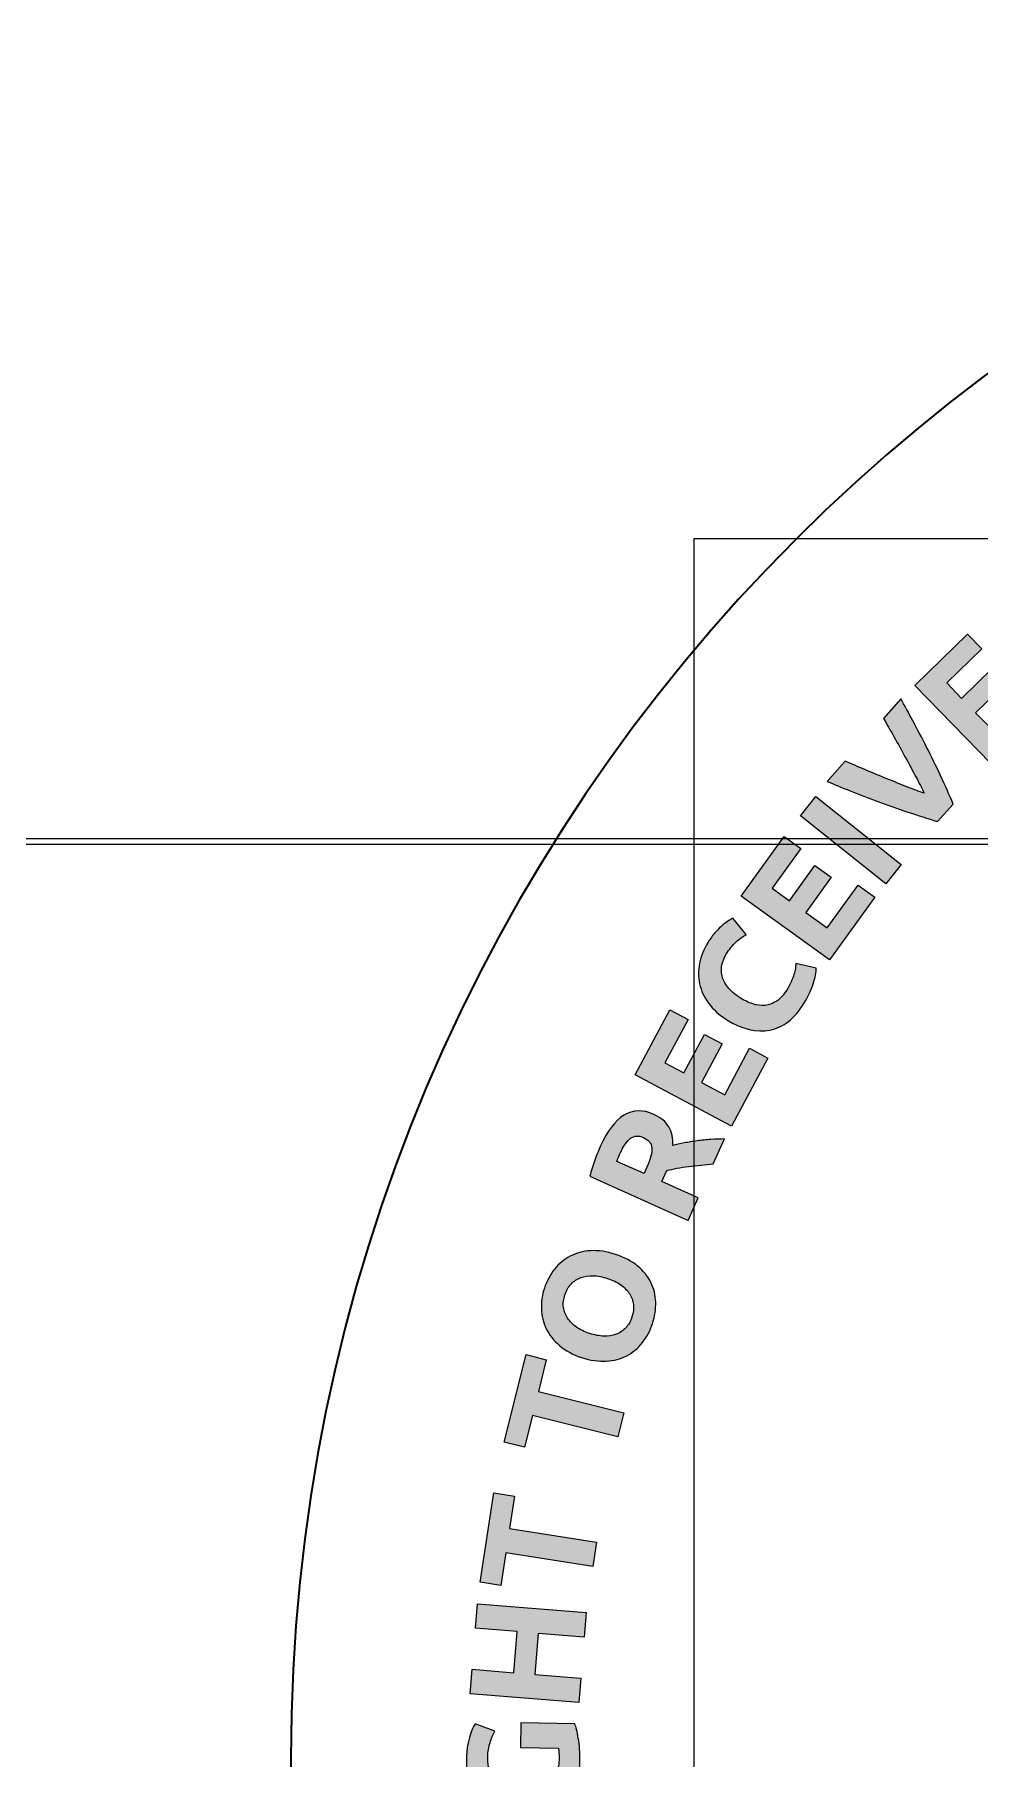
# Model space of a CAD drawing. Header units: inches. Extents: x -2274 to 2242, y -41 to -2.
# Drawn here: x 6.42 to 17.11, y -21.41 to -1.91 of the extents above; entities that cross this region are included whole.
import ezdxf

# ---------------------------------------------------------------- set-up
doc = ezdxf.new("R2010")
doc.units = ezdxf.units.IN
doc.header["$MEASUREMENT"] = 0
doc.layers.add('Layer 3', color=7, linetype='Continuous')

# ---------------------------------------------------------------- blocks, each defined once
blk = doc.blocks.new('block 10')
at = {"layer": 'Layer 3', "true_color": 0xffffff}
h = blk.add_hatch(color=7, dxfattribs=at)
h.dxf.hatch_style = 2
h.paths.add_polyline_path([(17.235, -10.157), (16.375, -9.273), (16.972, -8.692), (17.134, -8.859), (16.736, -9.246), (16.905, -9.42), (17.259, -9.076), (17.417, -9.239), (17.064, -9.583), (17.272, -9.796), (17.699, -9.38), (17.861, -9.547)])
h = blk.add_hatch(color=7, dxfattribs=at)
h.dxf.hatch_style = 2
edge = h.paths.add_edge_path()
edge.add_spline(control_points=[(16.633, -10.812), (16.523, -10.78), (16.411, -10.744), (16.296, -10.706), (16.181, -10.667), (16.069, -10.627), (15.958, -10.587), (15.848, -10.546), (15.744, -10.507), (15.646, -10.467), (15.547, -10.427), (15.46, -10.391), (15.384, -10.359), (15.384, -10.359), (15.588, -10.13), (15.588, -10.13), (15.657, -10.161), (15.731, -10.193), (15.812, -10.226), (15.892, -10.26), (15.972, -10.293), (16.053, -10.326), (16.133, -10.358), (16.211, -10.39), (16.284, -10.42), (16.358, -10.449), (16.423, -10.473), (16.481, -10.491), (16.456, -10.438), (16.424, -10.376), (16.387, -10.306), (16.349, -10.235), (16.31, -10.162), (16.268, -10.086), (16.227, -10.009), (16.185, -9.933), (16.142, -9.857), (16.099, -9.781), (16.059, -9.711), (16.021, -9.646), (16.021, -9.646), (16.218, -9.425), (16.218, -9.425), (16.258, -9.498), (16.304, -9.581), (16.354, -9.674), (16.404, -9.768), (16.456, -9.866), (16.509, -9.971), (16.562, -10.076), (16.614, -10.182), (16.666, -10.292), (16.717, -10.402), (16.765, -10.509), (16.81, -10.615), (16.81, -10.615), (16.633, -10.812), (16.633, -10.812)], knot_values=[0, 0, 0, 0, 1, 1, 1, 2, 2, 2, 3, 3, 3, 4, 4, 4, 5, 5, 5, 6, 6, 6, 7, 7, 7, 8, 8, 8, 9, 9, 9, 10, 10, 10, 11, 11, 11, 12, 12, 12, 13, 13, 13, 14, 14, 14, 15, 15, 15, 16, 16, 16, 17, 17, 17, 18, 18, 18, 19, 19, 19, 19], degree=3, periodic=1)
h = blk.add_hatch(color=7, dxfattribs=at)
h.dxf.hatch_style = 2
h.paths.add_polyline_path([(15.083, -10.748), (15.256, -10.531), (16.22, -11.3), (16.047, -11.517)])
h = blk.add_hatch(color=7, dxfattribs=at)
h.dxf.hatch_style = 2
h.paths.add_polyline_path([(15.411, -12.378), (14.41, -11.657), (14.897, -10.981), (15.086, -11.117), (14.762, -11.568), (14.958, -11.71), (15.246, -11.31), (15.431, -11.443), (15.143, -11.843), (15.384, -12.016), (15.733, -11.532), (15.922, -11.669)])
h = blk.add_hatch(color=7, dxfattribs=at)
h.dxf.hatch_style = 2
edge = h.paths.add_edge_path()
edge.add_spline(control_points=[(15.121, -12.872), (15.015, -13.042), (14.887, -13.142), (14.736, -13.172), (14.586, -13.202), (14.424, -13.163), (14.25, -13.055), (14.163, -13.001), (14.094, -12.939), (14.043, -12.869), (13.992, -12.8), (13.958, -12.727), (13.941, -12.65), (13.923, -12.574), (13.923, -12.495), (13.94, -12.415), (13.956, -12.334), (13.988, -12.256), (14.036, -12.179), (14.064, -12.135), (14.092, -12.096), (14.121, -12.064), (14.15, -12.032), (14.178, -12.005), (14.203, -11.983), (14.229, -11.961), (14.252, -11.944), (14.272, -11.932), (14.292, -11.919), (14.307, -11.91), (14.317, -11.906), (14.317, -11.906), (14.466, -12.092), (14.466, -12.092), (14.428, -12.114), (14.391, -12.142), (14.352, -12.177), (14.313, -12.213), (14.276, -12.258), (14.243, -12.312), (14.22, -12.348), (14.204, -12.388), (14.194, -12.43), (14.185, -12.472), (14.185, -12.515), (14.195, -12.558), (14.205, -12.601), (14.226, -12.645), (14.259, -12.687), (14.291, -12.729), (14.337, -12.769), (14.398, -12.807), (14.446, -12.837), (14.494, -12.86), (14.543, -12.875), (14.591, -12.891), (14.638, -12.896), (14.683, -12.892), (14.728, -12.887), (14.771, -12.871), (14.813, -12.843), (14.854, -12.816), (14.891, -12.775), (14.926, -12.721), (14.947, -12.687), (14.964, -12.655), (14.977, -12.625), (14.99, -12.595), (15, -12.568), (15.008, -12.543), (15.015, -12.519), (15.021, -12.496), (15.024, -12.476), (15.026, -12.455), (15.029, -12.436), (15.031, -12.42), (15.031, -12.42), (15.261, -12.472), (15.261, -12.472), (15.26, -12.518), (15.249, -12.576), (15.227, -12.647), (15.206, -12.717), (15.17, -12.792), (15.121, -12.872)], knot_values=[0, 0, 0, 0, 1, 1, 1, 2, 2, 2, 3, 3, 3, 4, 4, 4, 5, 5, 5, 6, 6, 6, 7, 7, 7, 8, 8, 8, 9, 9, 9, 10, 10, 10, 11, 11, 11, 12, 12, 12, 13, 13, 13, 14, 14, 14, 15, 15, 15, 16, 16, 16, 17, 17, 17, 18, 18, 18, 19, 19, 19, 20, 20, 20, 21, 21, 21, 22, 22, 22, 23, 23, 23, 24, 24, 24, 25, 25, 25, 26, 26, 26, 27, 27, 27, 28, 28, 28, 28], degree=3, periodic=1)
h = blk.add_hatch(color=7, dxfattribs=at)
h.dxf.hatch_style = 2
h.paths.add_polyline_path([(14.3, -14.259), (13.212, -13.677), (13.605, -12.943), (13.811, -13.053), (13.549, -13.543), (13.762, -13.657), (13.995, -13.222), (14.196, -13.329), (13.963, -13.764), (14.225, -13.904), (14.507, -13.378), (14.712, -13.488)])
h = blk.add_hatch(color=7, dxfattribs=at)
h.dxf.hatch_style = 2
edge = h.paths.add_edge_path()
edge.add_spline(control_points=[(12.82, -14.482), (12.896, -14.314), (12.984, -14.198), (13.084, -14.135), (13.185, -14.072), (13.298, -14.069), (13.425, -14.126), (13.504, -14.162), (13.56, -14.209), (13.593, -14.267), (13.626, -14.325), (13.641, -14.395), (13.638, -14.476), (13.677, -14.466), (13.72, -14.456), (13.767, -14.448), (13.815, -14.439), (13.864, -14.432), (13.914, -14.425), (13.965, -14.418), (14.016, -14.413), (14.069, -14.41), (14.122, -14.406), (14.174, -14.404), (14.223, -14.403), (14.223, -14.403), (14.096, -14.686), (14.096, -14.686), (14.05, -14.69), (14.004, -14.694), (13.956, -14.699), (13.909, -14.703), (13.862, -14.708), (13.816, -14.714), (13.771, -14.721), (13.727, -14.727), (13.685, -14.735), (13.644, -14.742), (13.605, -14.751), (13.569, -14.761), (13.569, -14.761), (13.513, -14.886), (13.513, -14.886), (13.513, -14.886), (13.924, -15.071), (13.924, -15.071), (13.924, -15.071), (13.81, -15.324), (13.81, -15.324), (13.81, -15.324), (12.701, -14.825), (12.701, -14.825), (12.715, -14.765), (12.733, -14.705), (12.755, -14.644), (12.777, -14.583), (12.799, -14.529), (12.82, -14.482)], knot_values=[0, 0, 0, 0, 1, 1, 1, 2, 2, 2, 3, 3, 3, 4, 4, 4, 5, 5, 5, 6, 6, 6, 7, 7, 7, 8, 8, 8, 9, 9, 9, 10, 10, 10, 11, 11, 11, 12, 12, 12, 13, 13, 13, 14, 14, 14, 15, 15, 15, 16, 16, 16, 17, 17, 17, 18, 18, 18, 19, 19, 19, 19], degree=3, periodic=1)
edge = h.paths.add_edge_path()
edge.add_spline(control_points=[(13.042, -14.565), (13.034, -14.583), (13.027, -14.6), (13.021, -14.615), (13.016, -14.63), (13.011, -14.645), (13.006, -14.658), (13.006, -14.658), (13.312, -14.795), (13.312, -14.795), (13.312, -14.795), (13.344, -14.724), (13.344, -14.724), (13.386, -14.629), (13.405, -14.555), (13.4, -14.503), (13.395, -14.451), (13.363, -14.413), (13.306, -14.387), (13.251, -14.362), (13.202, -14.365), (13.16, -14.396), (13.118, -14.428), (13.079, -14.484), (13.042, -14.565)], knot_values=[0, 0, 0, 0, 1, 1, 1, 2, 2, 2, 3, 3, 3, 4, 4, 4, 5, 5, 5, 6, 6, 6, 7, 7, 7, 8, 8, 8, 8], degree=3, periodic=1)
h = blk.add_hatch(color=7, dxfattribs=at)
h.dxf.hatch_style = 2
edge = h.paths.add_edge_path()
edge.add_spline(control_points=[(12.99, -15.709), (13.09, -15.742), (13.173, -15.786), (13.24, -15.841), (13.306, -15.896), (13.356, -15.958), (13.39, -16.026), (13.424, -16.095), (13.442, -16.17), (13.445, -16.249), (13.447, -16.33), (13.435, -16.411), (13.408, -16.493), (13.381, -16.573), (13.343, -16.644), (13.294, -16.707), (13.245, -16.769), (13.186, -16.819), (13.117, -16.855), (13.048, -16.891), (12.971, -16.911), (12.885, -16.917), (12.799, -16.922), (12.705, -16.908), (12.605, -16.875), (12.505, -16.842), (12.422, -16.797), (12.356, -16.74), (12.29, -16.684), (12.24, -16.62), (12.206, -16.55), (12.172, -16.479), (12.154, -16.404), (12.151, -16.325), (12.148, -16.246), (12.16, -16.168), (12.185, -16.09), (12.212, -16.01), (12.25, -15.939), (12.299, -15.876), (12.348, -15.814), (12.408, -15.765), (12.477, -15.729), (12.546, -15.693), (12.624, -15.672), (12.71, -15.667), (12.796, -15.662), (12.889, -15.676), (12.99, -15.709)], knot_values=[0, 0, 0, 0, 1, 1, 1, 2, 2, 2, 3, 3, 3, 4, 4, 4, 5, 5, 5, 6, 6, 6, 7, 7, 7, 8, 8, 8, 9, 9, 9, 10, 10, 10, 11, 11, 11, 12, 12, 12, 13, 13, 13, 14, 14, 14, 15, 15, 15, 16, 16, 16, 16], degree=3, periodic=1)
edge = h.paths.add_edge_path()
edge.add_spline(control_points=[(12.695, -16.603), (12.752, -16.622), (12.806, -16.632), (12.857, -16.633), (12.908, -16.634), (12.955, -16.627), (12.997, -16.612), (13.039, -16.596), (13.075, -16.572), (13.105, -16.54), (13.136, -16.508), (13.16, -16.467), (13.176, -16.417), (13.192, -16.368), (13.197, -16.321), (13.192, -16.277), (13.187, -16.232), (13.172, -16.191), (13.148, -16.153), (13.123, -16.116), (13.09, -16.083), (13.049, -16.053), (13.007, -16.024), (12.957, -16), (12.9, -15.981), (12.843, -15.962), (12.788, -15.952), (12.737, -15.95), (12.685, -15.949), (12.638, -15.956), (12.597, -15.971), (12.555, -15.987), (12.518, -16.011), (12.487, -16.044), (12.456, -16.077), (12.433, -16.118), (12.417, -16.166), (12.401, -16.216), (12.395, -16.263), (12.401, -16.307), (12.407, -16.352), (12.423, -16.393), (12.447, -16.43), (12.472, -16.468), (12.505, -16.501), (12.547, -16.531), (12.589, -16.56), (12.638, -16.584), (12.695, -16.603)], knot_values=[0, 0, 0, 0, 1, 1, 1, 2, 2, 2, 3, 3, 3, 4, 4, 4, 5, 5, 5, 6, 6, 6, 7, 7, 7, 8, 8, 8, 9, 9, 9, 10, 10, 10, 11, 11, 11, 12, 12, 12, 13, 13, 13, 14, 14, 14, 15, 15, 15, 16, 16, 16, 16], degree=3, periodic=1)
h = blk.add_hatch(color=7, dxfattribs=at)
h.dxf.hatch_style = 2
h.paths.add_polyline_path([(11.978, -16.842), (12.207, -16.9), (12.117, -17.261), (13.084, -17.502), (13.017, -17.772), (12.05, -17.53), (11.96, -17.891), (11.73, -17.834)])
h = blk.add_hatch(color=7, dxfattribs=at)
h.dxf.hatch_style = 2
h.paths.add_polyline_path([(11.614, -18.407), (11.848, -18.443), (11.791, -18.811), (12.776, -18.963), (12.734, -19.238), (11.749, -19.085), (11.692, -19.453), (11.458, -19.417)])
h = blk.add_hatch(color=7, dxfattribs=at)
h.dxf.hatch_style = 2
h.paths.add_polyline_path([(11.407, -19.937), (11.429, -19.66), (12.659, -19.76), (12.636, -20.037), (12.115, -19.995), (12.077, -20.459), (12.598, -20.502), (12.576, -20.779), (11.346, -20.678), (11.369, -20.402), (11.839, -20.44), (11.877, -19.975)])
h = blk.add_hatch(color=7, dxfattribs=at)
h.dxf.hatch_style = 2
edge = h.paths.add_edge_path()
edge.add_spline(control_points=[(11.545, -21.392), (11.542, -21.522), (11.577, -21.616), (11.648, -21.674), (11.719, -21.733), (11.816, -21.764), (11.941, -21.766), (12.002, -21.766), (12.056, -21.76), (12.106, -21.747), (12.156, -21.733), (12.198, -21.713), (12.234, -21.685), (12.27, -21.657), (12.299, -21.622), (12.319, -21.579), (12.339, -21.537), (12.35, -21.487), (12.351, -21.431), (12.351, -21.4), (12.351, -21.373), (12.35, -21.351), (12.349, -21.329), (12.347, -21.31), (12.344, -21.293), (12.344, -21.293), (11.915, -21.286), (11.915, -21.286), (11.915, -21.286), (11.919, -21.009), (11.919, -21.009), (11.919, -21.009), (12.53, -21.019), (12.53, -21.019), (12.543, -21.052), (12.556, -21.106), (12.569, -21.179), (12.583, -21.253), (12.589, -21.344), (12.587, -21.452), (12.586, -21.545), (12.57, -21.628), (12.54, -21.703), (12.511, -21.778), (12.468, -21.842), (12.413, -21.894), (12.357, -21.947), (12.289, -21.987), (12.209, -22.015), (12.129, -22.043), (12.039, -22.056), (11.936, -22.054), (11.833, -22.052), (11.742, -22.035), (11.663, -22.001), (11.584, -21.968), (11.517, -21.923), (11.463, -21.866), (11.409, -21.81), (11.368, -21.744), (11.341, -21.668), (11.314, -21.592), (11.301, -21.512), (11.302, -21.426), (11.303, -21.368), (11.308, -21.315), (11.316, -21.269), (11.325, -21.222), (11.334, -21.181), (11.345, -21.148), (11.355, -21.114), (11.366, -21.087), (11.377, -21.065), (11.388, -21.043), (11.397, -21.027), (11.403, -21.018), (11.403, -21.018), (11.624, -21.102), (11.624, -21.102), (11.603, -21.139), (11.585, -21.183), (11.57, -21.232), (11.554, -21.281), (11.546, -21.334), (11.545, -21.392)], knot_values=[0, 0, 0, 0, 1, 1, 1, 2, 2, 2, 3, 3, 3, 4, 4, 4, 5, 5, 5, 6, 6, 6, 7, 7, 7, 8, 8, 8, 9, 9, 9, 10, 10, 10, 11, 11, 11, 12, 12, 12, 13, 13, 13, 14, 14, 14, 15, 15, 15, 16, 16, 16, 17, 17, 17, 18, 18, 18, 19, 19, 19, 20, 20, 20, 21, 21, 21, 22, 22, 22, 23, 23, 23, 24, 24, 24, 25, 25, 25, 26, 26, 26, 27, 27, 27, 28, 28, 28, 28], degree=3, periodic=1)
at = {"layer": 'Layer 3', "lineweight": 0}
for points in [[(17.235, -10.157), (16.375, -9.273), (16.972, -8.692), (17.134, -8.859), (16.736, -9.246), (16.905, -9.42), (17.259, -9.076), (17.417, -9.239), (17.064, -9.583), (17.272, -9.796), (17.699, -9.38), (17.861, -9.547), (17.235, -10.157)], [(15.083, -10.748), (15.256, -10.531), (16.22, -11.3), (16.047, -11.517), (15.083, -10.748)], [(15.411, -12.378), (14.41, -11.657), (14.897, -10.981), (15.086, -11.117), (14.762, -11.568), (14.958, -11.71), (15.246, -11.31), (15.431, -11.443), (15.143, -11.843), (15.384, -12.016), (15.733, -11.532), (15.922, -11.669), (15.411, -12.378)], [(14.3, -14.259), (13.212, -13.677), (13.605, -12.943), (13.811, -13.053), (13.549, -13.543), (13.762, -13.657), (13.995, -13.222), (14.196, -13.329), (13.963, -13.764), (14.225, -13.904), (14.507, -13.378), (14.712, -13.488), (14.3, -14.259)], [(11.978, -16.842), (12.207, -16.9), (12.117, -17.261), (13.084, -17.502), (13.017, -17.772), (12.05, -17.53), (11.96, -17.891), (11.73, -17.834), (11.978, -16.842)], [(11.614, -18.407), (11.848, -18.443), (11.791, -18.811), (12.776, -18.963), (12.734, -19.238), (11.749, -19.085), (11.692, -19.453), (11.458, -19.417), (11.614, -18.407)], [(11.407, -19.937), (11.429, -19.66), (12.659, -19.76), (12.636, -20.037), (12.115, -19.995), (12.077, -20.459), (12.598, -20.502), (12.576, -20.779), (11.346, -20.678), (11.369, -20.402), (11.839, -20.44), (11.877, -19.975), (11.407, -19.937)]]:
    blk.add_lwpolyline(points, dxfattribs=at)
for points, knots in [([(16.633, -10.812), (16.523, -10.78), (16.411, -10.744), (16.296, -10.706), (16.181, -10.667), (16.069, -10.627), (15.958, -10.587), (15.848, -10.546), (15.744, -10.507), (15.646, -10.467), (15.547, -10.427), (15.46, -10.391), (15.384, -10.359), (15.384, -10.359), (15.588, -10.13), (15.588, -10.13), (15.657, -10.161), (15.731, -10.193), (15.812, -10.226), (15.892, -10.26), (15.972, -10.293), (16.053, -10.326), (16.133, -10.358), (16.211, -10.39), (16.284, -10.42), (16.358, -10.449), (16.423, -10.473), (16.481, -10.491), (16.456, -10.438), (16.424, -10.376), (16.387, -10.306), (16.349, -10.235), (16.31, -10.162), (16.268, -10.086), (16.227, -10.009), (16.185, -9.933), (16.142, -9.857), (16.099, -9.781), (16.059, -9.711), (16.021, -9.646), (16.021, -9.646), (16.218, -9.425), (16.218, -9.425), (16.258, -9.498), (16.304, -9.581), (16.354, -9.674), (16.404, -9.768), (16.456, -9.866), (16.509, -9.971), (16.562, -10.076), (16.614, -10.182), (16.666, -10.292), (16.717, -10.402), (16.765, -10.509), (16.81, -10.615), (16.81, -10.615), (16.633, -10.812), (16.633, -10.812)], [0, 0, 0, 0, 1, 1, 1, 2, 2, 2, 3, 3, 3, 4, 4, 4, 5, 5, 5, 6, 6, 6, 7, 7, 7, 8, 8, 8, 9, 9, 9, 10, 10, 10, 11, 11, 11, 12, 12, 12, 13, 13, 13, 14, 14, 14, 15, 15, 15, 16, 16, 16, 17, 17, 17, 18, 18, 18, 19, 19, 19, 19]), ([(15.121, -12.872), (15.015, -13.042), (14.887, -13.142), (14.736, -13.172), (14.586, -13.202), (14.424, -13.163), (14.25, -13.055), (14.163, -13.001), (14.094, -12.939), (14.043, -12.869), (13.992, -12.8), (13.958, -12.727), (13.941, -12.65), (13.923, -12.574), (13.923, -12.495), (13.94, -12.415), (13.956, -12.334), (13.988, -12.256), (14.036, -12.179), (14.064, -12.135), (14.092, -12.096), (14.121, -12.064), (14.15, -12.032), (14.178, -12.005), (14.203, -11.983), (14.229, -11.961), (14.252, -11.944), (14.272, -11.932), (14.292, -11.919), (14.307, -11.91), (14.317, -11.906), (14.317, -11.906), (14.466, -12.092), (14.466, -12.092), (14.428, -12.114), (14.391, -12.142), (14.352, -12.177), (14.313, -12.213), (14.276, -12.258), (14.243, -12.312), (14.22, -12.348), (14.204, -12.388), (14.194, -12.43), (14.185, -12.472), (14.185, -12.515), (14.195, -12.558), (14.205, -12.601), (14.226, -12.645), (14.259, -12.687), (14.291, -12.729), (14.337, -12.769), (14.398, -12.807), (14.446, -12.837), (14.494, -12.86), (14.543, -12.875), (14.591, -12.891), (14.638, -12.896), (14.683, -12.892), (14.728, -12.887), (14.771, -12.871), (14.813, -12.843), (14.854, -12.816), (14.891, -12.775), (14.926, -12.721), (14.947, -12.687), (14.964, -12.655), (14.977, -12.625), (14.99, -12.595), (15, -12.568), (15.008, -12.543), (15.015, -12.519), (15.021, -12.496), (15.024, -12.476), (15.026, -12.455), (15.029, -12.436), (15.031, -12.42), (15.031, -12.42), (15.261, -12.472), (15.261, -12.472), (15.26, -12.518), (15.249, -12.576), (15.227, -12.647), (15.206, -12.717), (15.17, -12.792), (15.121, -12.872)], [0, 0, 0, 0, 1, 1, 1, 2, 2, 2, 3, 3, 3, 4, 4, 4, 5, 5, 5, 6, 6, 6, 7, 7, 7, 8, 8, 8, 9, 9, 9, 10, 10, 10, 11, 11, 11, 12, 12, 12, 13, 13, 13, 14, 14, 14, 15, 15, 15, 16, 16, 16, 17, 17, 17, 18, 18, 18, 19, 19, 19, 20, 20, 20, 21, 21, 21, 22, 22, 22, 23, 23, 23, 24, 24, 24, 25, 25, 25, 26, 26, 26, 27, 27, 27, 28, 28, 28, 28]), ([(12.82, -14.482), (12.896, -14.314), (12.984, -14.198), (13.084, -14.135), (13.185, -14.072), (13.298, -14.069), (13.425, -14.126), (13.504, -14.162), (13.56, -14.209), (13.593, -14.267), (13.626, -14.325), (13.641, -14.395), (13.638, -14.476), (13.677, -14.466), (13.72, -14.456), (13.767, -14.448), (13.815, -14.439), (13.864, -14.432), (13.914, -14.425), (13.965, -14.418), (14.016, -14.413), (14.069, -14.41), (14.122, -14.406), (14.174, -14.404), (14.223, -14.403), (14.223, -14.403), (14.096, -14.686), (14.096, -14.686), (14.05, -14.69), (14.004, -14.694), (13.956, -14.699), (13.909, -14.703), (13.862, -14.708), (13.816, -14.714), (13.771, -14.721), (13.727, -14.727), (13.685, -14.735), (13.644, -14.742), (13.605, -14.751), (13.569, -14.761), (13.569, -14.761), (13.513, -14.886), (13.513, -14.886), (13.513, -14.886), (13.924, -15.071), (13.924, -15.071), (13.924, -15.071), (13.81, -15.324), (13.81, -15.324), (13.81, -15.324), (12.701, -14.825), (12.701, -14.825), (12.715, -14.765), (12.733, -14.705), (12.755, -14.644), (12.777, -14.583), (12.799, -14.529), (12.82, -14.482)], [0, 0, 0, 0, 1, 1, 1, 2, 2, 2, 3, 3, 3, 4, 4, 4, 5, 5, 5, 6, 6, 6, 7, 7, 7, 8, 8, 8, 9, 9, 9, 10, 10, 10, 11, 11, 11, 12, 12, 12, 13, 13, 13, 14, 14, 14, 15, 15, 15, 16, 16, 16, 17, 17, 17, 18, 18, 18, 19, 19, 19, 19]), ([(13.042, -14.565), (13.034, -14.583), (13.027, -14.6), (13.021, -14.615), (13.016, -14.63), (13.011, -14.645), (13.006, -14.658), (13.006, -14.658), (13.312, -14.795), (13.312, -14.795), (13.312, -14.795), (13.344, -14.724), (13.344, -14.724), (13.386, -14.629), (13.405, -14.555), (13.4, -14.503), (13.395, -14.451), (13.363, -14.413), (13.306, -14.387), (13.251, -14.362), (13.202, -14.365), (13.16, -14.396), (13.118, -14.428), (13.079, -14.484), (13.042, -14.565)], [0, 0, 0, 0, 1, 1, 1, 2, 2, 2, 3, 3, 3, 4, 4, 4, 5, 5, 5, 6, 6, 6, 7, 7, 7, 8, 8, 8, 8]), ([(12.99, -15.709), (13.09, -15.742), (13.173, -15.786), (13.24, -15.841), (13.306, -15.896), (13.356, -15.958), (13.39, -16.026), (13.424, -16.095), (13.442, -16.17), (13.445, -16.249), (13.447, -16.33), (13.435, -16.411), (13.408, -16.493), (13.381, -16.573), (13.343, -16.644), (13.294, -16.707), (13.245, -16.769), (13.186, -16.819), (13.117, -16.855), (13.048, -16.891), (12.971, -16.911), (12.885, -16.917), (12.799, -16.922), (12.705, -16.908), (12.605, -16.875), (12.505, -16.842), (12.422, -16.797), (12.356, -16.74), (12.29, -16.684), (12.24, -16.62), (12.206, -16.55), (12.172, -16.479), (12.154, -16.404), (12.151, -16.325), (12.148, -16.246), (12.16, -16.168), (12.185, -16.09), (12.212, -16.01), (12.25, -15.939), (12.299, -15.876), (12.348, -15.814), (12.408, -15.765), (12.477, -15.729), (12.546, -15.693), (12.624, -15.672), (12.71, -15.667), (12.796, -15.662), (12.889, -15.676), (12.99, -15.709)], [0, 0, 0, 0, 1, 1, 1, 2, 2, 2, 3, 3, 3, 4, 4, 4, 5, 5, 5, 6, 6, 6, 7, 7, 7, 8, 8, 8, 9, 9, 9, 10, 10, 10, 11, 11, 11, 12, 12, 12, 13, 13, 13, 14, 14, 14, 15, 15, 15, 16, 16, 16, 16]), ([(12.695, -16.603), (12.752, -16.622), (12.806, -16.632), (12.857, -16.633), (12.908, -16.634), (12.955, -16.627), (12.997, -16.612), (13.039, -16.596), (13.075, -16.572), (13.105, -16.54), (13.136, -16.508), (13.16, -16.467), (13.176, -16.417), (13.192, -16.368), (13.197, -16.321), (13.192, -16.277), (13.187, -16.232), (13.172, -16.191), (13.148, -16.153), (13.123, -16.116), (13.09, -16.083), (13.049, -16.053), (13.007, -16.024), (12.957, -16), (12.9, -15.981), (12.843, -15.962), (12.788, -15.952), (12.737, -15.95), (12.685, -15.949), (12.638, -15.956), (12.597, -15.971), (12.555, -15.987), (12.518, -16.011), (12.487, -16.044), (12.456, -16.077), (12.433, -16.118), (12.417, -16.166), (12.401, -16.216), (12.395, -16.263), (12.401, -16.307), (12.407, -16.352), (12.423, -16.393), (12.447, -16.43), (12.472, -16.468), (12.505, -16.501), (12.547, -16.531), (12.589, -16.56), (12.638, -16.584), (12.695, -16.603)], [0, 0, 0, 0, 1, 1, 1, 2, 2, 2, 3, 3, 3, 4, 4, 4, 5, 5, 5, 6, 6, 6, 7, 7, 7, 8, 8, 8, 9, 9, 9, 10, 10, 10, 11, 11, 11, 12, 12, 12, 13, 13, 13, 14, 14, 14, 15, 15, 15, 16, 16, 16, 16]), ([(11.545, -21.392), (11.542, -21.522), (11.577, -21.616), (11.648, -21.674), (11.719, -21.733), (11.816, -21.764), (11.941, -21.766), (12.002, -21.766), (12.056, -21.76), (12.106, -21.747), (12.156, -21.733), (12.198, -21.713), (12.234, -21.685), (12.27, -21.657), (12.299, -21.622), (12.319, -21.579), (12.339, -21.537), (12.35, -21.487), (12.351, -21.431), (12.351, -21.4), (12.351, -21.373), (12.35, -21.351), (12.349, -21.329), (12.347, -21.31), (12.344, -21.293), (12.344, -21.293), (11.915, -21.286), (11.915, -21.286), (11.915, -21.286), (11.919, -21.009), (11.919, -21.009), (11.919, -21.009), (12.53, -21.019), (12.53, -21.019), (12.543, -21.052), (12.556, -21.106), (12.569, -21.179), (12.583, -21.253), (12.589, -21.344), (12.587, -21.452), (12.586, -21.545), (12.57, -21.628), (12.54, -21.703), (12.511, -21.778), (12.468, -21.842), (12.413, -21.894), (12.357, -21.947), (12.289, -21.987), (12.209, -22.015), (12.129, -22.043), (12.039, -22.056), (11.936, -22.054), (11.833, -22.052), (11.742, -22.035), (11.663, -22.001), (11.584, -21.968), (11.517, -21.923), (11.463, -21.866), (11.409, -21.81), (11.368, -21.744), (11.341, -21.668), (11.314, -21.592), (11.301, -21.512), (11.302, -21.426), (11.303, -21.368), (11.308, -21.315), (11.316, -21.269), (11.325, -21.222), (11.334, -21.181), (11.345, -21.148), (11.355, -21.114), (11.366, -21.087), (11.377, -21.065), (11.388, -21.043), (11.397, -21.027), (11.403, -21.018), (11.403, -21.018), (11.624, -21.102), (11.624, -21.102), (11.603, -21.139), (11.585, -21.183), (11.57, -21.232), (11.554, -21.281), (11.546, -21.334), (11.545, -21.392)], [0, 0, 0, 0, 1, 1, 1, 2, 2, 2, 3, 3, 3, 4, 4, 4, 5, 5, 5, 6, 6, 6, 7, 7, 7, 8, 8, 8, 9, 9, 9, 10, 10, 10, 11, 11, 11, 12, 12, 12, 13, 13, 13, 14, 14, 14, 15, 15, 15, 16, 16, 16, 17, 17, 17, 18, 18, 18, 19, 19, 19, 20, 20, 20, 21, 21, 21, 22, 22, 22, 23, 23, 23, 24, 24, 24, 25, 25, 25, 26, 26, 26, 27, 27, 27, 28, 28, 28, 28])]:
    blk.add_open_spline(points, degree=3, knots=knots, dxfattribs=at)
blk = doc.blocks.new('block 14')
at = {"layer": 'Layer 3', "lineweight": 0}
blk.add_lwpolyline([(13.881, -7.612), (43.883, -7.612), (43.883, -37.614), (13.881, -37.614), (13.881, -7.612)], dxfattribs=at)
blk = doc.blocks.new('block 13')
at = {"layer": 'Layer 3'}
blk.add_blockref('block 14', (0, 0), dxfattribs=at)
blk = doc.blocks.new('block 12')
at = {"layer": 'Layer 3'}
blk.add_blockref('block 13', (0, 0), dxfattribs=at)
blk = doc.blocks.new('block 20')
at = {"layer": 'Layer 3', "lineweight": 0}
blk.add_lwpolyline([(-2270.58, -11.005), (396.774, -11.005), (393.146, -30.257), (-2274.209, -30.257), (-2270.58, -11.005)], dxfattribs=at)
blk = doc.blocks.new('block 21')
at = {"layer": 'Layer 3', "lineweight": 0}
blk.add_lwpolyline([(2238.594, -30.321), (-428.76, -30.321), (-425.132, -11.069), (2242.222, -11.069), (2238.594, -30.321)], dxfattribs=at)
blk = doc.blocks.new('block 19')
at = {"layer": 'Layer 3'}
for name in ['block 20', 'block 21']:
    blk.add_blockref(name, (0, 0), dxfattribs=at)
blk = doc.blocks.new('block 18')
at = {"layer": 'Layer 3'}
blk.add_blockref('block 19', (0, 0), dxfattribs=at)
blk = doc.blocks.new('block 17')
at = {"layer": 'Layer 3'}
blk.add_blockref('block 18', (0, 0), dxfattribs=at)
blk = doc.blocks.new('block 16')
at = {"layer": 'Layer 3'}
blk.add_blockref('block 17', (0, 0), dxfattribs=at)

msp = doc.modelspace()

# ---------------------------------------------------------------- linework, layer by layer
at = {"layer": 'Layer 3', "color": 7, "lineweight": 35, "true_color": 0xffffff}
msp.add_open_spline([(48.316, -21.41), (48.316, -32.18), (39.586, -40.911), (28.816, -40.911), (18.046, -40.911), (9.317, -32.18), (9.317, -21.41), (9.317, -10.641), (18.046, -1.911), (28.816, -1.911), (39.586, -1.911), (48.316, -10.641), (48.316, -21.41)], degree=3, knots=[0, 0, 0, 0, 1, 1, 1, 2, 2, 2, 3, 3, 3, 4, 4, 4, 4], dxfattribs=at)

# ---------------------------------------------------------------- block references
at = {"layer": 'Layer 3'}
for name in ['block 10', 'block 16', 'block 12']:
    msp.add_blockref(name, (0, 0), dxfattribs=at)

doc.saveas('drawing.dxf')
